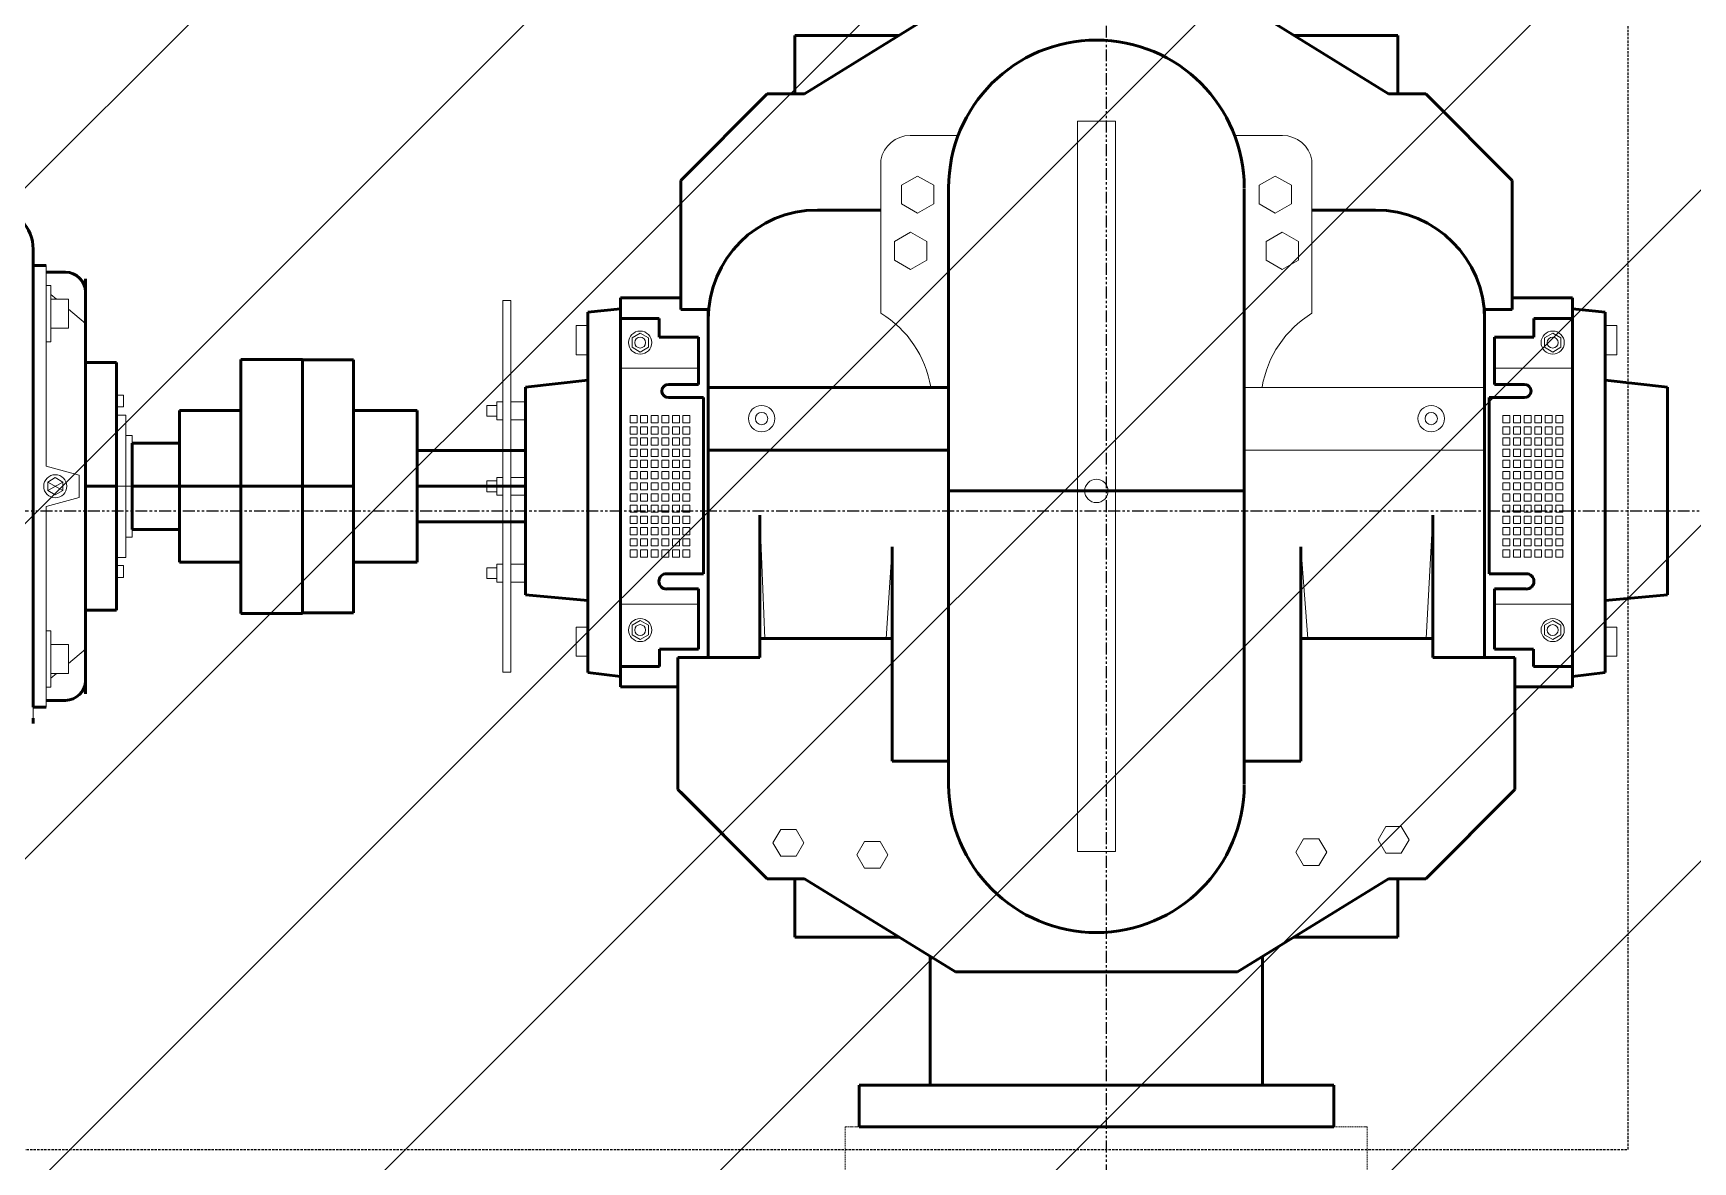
# Model space of a CAD drawing. Header units: inches. Extents: x 0 to 235202, y 0 to 184293.
# Drawn here: x 156121 to 157869, y 130705 to 131894 of the extents above; entities that cross this region are included whole.
import ezdxf
from ezdxf.enums import TextEntityAlignment as Align

# ---------------------------------------------------------------- set-up
doc = ezdxf.new("R2010")
doc.units = ezdxf.units.IN
doc.header["$MEASUREMENT"] = 0
doc.linetypes.add('HIDDEN', pattern=[0.375, 0.25, -0.125])
doc.linetypes.add('PHANTOM2', pattern=[1.25, 0.625, -0.125, 0.125, -0.125, 0.125, -0.125])
doc.layers.add('DIM', color=251, linetype='Continuous', lineweight=0)
for name, color, linetype in [('GRID_TXT45', 4, 'Continuous'), ('M-HVAC-EQPM-NEW', 5, 'Continuous'), ('M-X-BKGD', 8, 'Continuous'), ('WINDOW ELEV', 3, 'Continuous')]:
    doc.layers.add(name, color=color, linetype=linetype)
doc.styles.add('SIMPLEX', font='simplex.shx')

# ---------------------------------------------------------------- blocks, each defined once
blk = doc.blocks.new('FLOOR PLAN REV 2')
at = {"color": 8, "linetype": 'PHANTOM2', "ltscale": 20}
for p, q in [((82776.8, 246003.9), (82776.8, 222708.1)), ((100766.6, 231217.3), (74313.2, 231217.3))]:
    blk.add_line(p, q, dxfattribs=at)
at = {"layer": 'DIM', "color": 8, "linetype": 'HIDDEN', "lineweight": 25, "ltscale": 10}
for p, q in [((83326.8, 230544.7), (83326.8, 231892.2)), ((80326.8, 230544.7), (83326.8, 230544.7))]:
    blk.add_line(p, q, dxfattribs=at)
at = {"layer": 'DIM', "color": 8, "linetype": 'HIDDEN', "ltscale": 5}
for p, q in [((83051.8, 230568.5), (82501.8, 230568.5)), ((82501.8, 230568.5), (82501.8, 230518.5)), ((83051.8, 230518.5), (83051.8, 230568.5))]:
    blk.add_line(p, q, dxfattribs=at)
at = {"layer": 'GRID_TXT45', "color": 8, "style": 'SIMPLEX'}
for p in [(53803.1, 233267.6), (53803.1, 227018.5), (53803.1, 220768)]:
    blk.add_attdef('GRD_TXT', text='', height=450, rotation=180, dxfattribs=at).set_placement(p, align=Align.MIDDLE_CENTER)
blk = doc.blocks.new('PLAN REV 1')
at = {"layer": 'DIM', "color": 8, "lineweight": 50}
for p, q in [((198313.5, 208905.2), (198472.6, 209003.4)), ((198928.8, 208905.2), (198769.6, 209003.4)), ((198303.4, 208905.2), (198303.4, 208966.7)), ((198303.4, 208966.7), (198413.1, 208966.7)), ((198938.8, 208966.7), (198829.1, 208966.7)), ((198938.8, 208905.2), (198938.8, 208966.7)), ((198183.1, 208814), (198274.2, 208905.2)), ((198274.2, 208905.2), (198303.4, 208905.2)), ((198274.2, 208905.2), (198313.5, 208905.2)), ((198968.1, 208905.2), (198928.8, 208905.2)), ((198968.1, 208905.2), (198938.8, 208905.2)), ((199059.2, 208814), (198968.1, 208905.2)), ((198183.1, 208814), (198183.1, 208677.9)), ((199059.2, 208814), (199059.2, 208677.9)), ((198465.4, 208486.7), (198465.4, 208806.2)), ((198776.9, 208805.6), (198776.9, 208486.7)), ((198327.1, 208782.7), (198394.1, 208782.7)), ((198915.1, 208782.7), (198848.1, 208782.7)), ((197500.9, 208735.8), (197500.9, 208741.5)), ((197500.9, 208724.3), (197500.9, 208735.8)), ((197500.9, 208491.6), (197500.9, 208724.3)), ((197500.9, 208724.3), (197514.5, 208724.3)), ((197534.9, 208717.2), (197514.5, 208717.2)), ((197556, 208710.4), (197556, 208287.1)), ((197556, 208272.8), (197556, 208696.1)), ((198119.6, 208667.1), (198119.6, 208690.2)), ((198119.6, 208690.2), (198183.1, 208690.2)), ((199122.7, 208690.2), (199059.2, 208690.2)), ((199122.7, 208667.1), (199122.7, 208690.2)), ((198085.1, 208675.2), (198119.6, 208678.7)), ((198085.1, 208603.6), (198085.1, 208675.2)), ((198183.1, 208677.9), (198212.1, 208677.9)), ((198212.1, 208677.9), (198212.1, 208311)), ((199059.2, 208677.9), (199030.1, 208677.9)), ((199030.1, 208677.9), (199030.1, 208311)), ((199157.1, 208675.2), (199122.7, 208678.7)), ((199157.1, 208603.6), (199157.1, 208675.2)), ((198160.3, 208668.5), (198119.6, 208668.5)), ((198119.6, 208668.5), (198119.6, 208667.1)), ((198119.6, 208667.1), (198119.6, 208301.8)), ((198160.3, 208648.9), (198160.3, 208668.5)), ((199081.9, 208648.9), (199081.9, 208668.5)), ((199081.9, 208668.5), (199122.7, 208668.5)), ((199122.7, 208668.5), (199122.7, 208667.1)), ((199122.7, 208667.1), (199122.7, 208301.8)), ((198201.8, 208648.9), (198160.3, 208648.9)), ((198201.8, 208598.9), (198201.8, 208648.9)), ((199040.5, 208598.9), (199040.5, 208648.9)), ((199040.5, 208648.9), (199081.9, 208648.9)), ((197556, 208491.6), (197556, 208621.9)), ((197556, 208621.9), (197588.8, 208621.9)), ((197588.8, 208621.9), (197588.8, 208491.6)), ((197719.5, 208491.6), (197719.5, 208625.4)), ((197719.5, 208625.4), (197784.6, 208625.4)), ((197784.6, 208625.4), (197784.6, 208491.6)), ((197838.3, 208624.9), (197784.6, 208624.9)), ((197784.6, 208624.9), (197784.6, 208491.6)), ((197838.3, 208491.6), (197838.3, 208624.9)), ((198019.5, 208596.1), (198085.1, 208603.6)), ((198085.1, 208603.6), (198085.1, 208368.9)), ((199222.7, 208596.1), (199157.1, 208603.6)), ((199157.1, 208603.6), (199157.1, 208368.9)), ((198019.5, 208377.3), (198019.5, 208596.1)), ((198170.1, 208598.9), (198201.8, 208598.9)), ((198207.3, 208585.1), (198170.1, 208585.1)), ((198207.3, 208399.5), (198207.3, 208585.1)), ((198465.4, 208595.8), (198212.1, 208595.8)), ((198212.1, 208595.8), (198212.1, 208529.7)), ((198465.4, 208529.7), (198465.4, 208595.8)), ((199034.9, 208399.5), (199034.9, 208585.1)), ((199034.9, 208585.1), (199072.2, 208585.1)), ((199072.2, 208598.9), (199040.5, 208598.9)), ((199222.7, 208377.3), (199222.7, 208596.1)), ((197719.5, 208571.6), (197655.2, 208571.6)), ((197655.2, 208571.6), (197655.2, 208491.6)), ((197719.5, 208491.6), (197719.5, 208571.6)), ((197838.3, 208411.6), (197838.3, 208571.6)), ((197838.3, 208571.6), (197905.4, 208571.6)), ((197905.4, 208571.6), (197905.4, 208411.6)), ((197655.2, 208537.2), (197605.3, 208537.2)), ((197605.3, 208537.2), (197605.3, 208491.6)), ((197655.2, 208491.6), (197655.2, 208537.2)), ((198019.5, 208529.2), (197905.4, 208529.2)), ((197905.4, 208529.2), (197905.4, 208491.6)), ((198019.5, 208491.6), (198019.5, 208529.2)), ((198212.1, 208529.7), (198465.4, 208529.7)), ((197500.9, 208491.6), (197500.9, 208258.9)), ((197588.8, 208491.6), (197556, 208491.6)), ((197588.8, 208491.6), (197556, 208491.6)), ((197556, 208491.6), (197556, 208361.2)), ((197588.8, 208361.2), (197588.8, 208491.6)), ((197605.3, 208491.6), (197655.2, 208491.6)), ((197605.3, 208491.6), (197655.2, 208491.6)), ((197605.3, 208445.9), (197605.3, 208491.6)), ((197655.2, 208491.6), (197719.5, 208491.6)), ((197655.2, 208491.6), (197655.2, 208445.9)), ((197655.2, 208491.6), (197719.5, 208491.6)), ((197655.2, 208411.6), (197655.2, 208491.6)), ((197784.6, 208491.6), (197719.5, 208491.6)), ((197784.6, 208491.6), (197719.5, 208491.6)), ((197719.5, 208491.6), (197719.5, 208357.7)), ((197719.5, 208491.6), (197719.5, 208411.6)), ((197784.6, 208491.6), (197838.3, 208491.6)), ((197784.6, 208358.3), (197784.6, 208491.6)), ((197784.6, 208491.6), (197838.3, 208491.6)), ((197784.6, 208357.7), (197784.6, 208491.6)), ((197838.3, 208491.6), (197838.3, 208358.3)), ((197905.4, 208491.6), (198019.5, 208491.6)), ((197905.4, 208454), (197905.4, 208491.6)), ((197905.4, 208491.6), (198019.5, 208491.6)), ((198019.5, 208491.6), (198019.5, 208454)), ((198776.9, 208486.7), (198465.4, 208486.7)), ((198776.9, 208486.7), (198465.4, 208486.7)), ((198465.4, 208486.7), (198465.4, 208177)), ((198776.9, 208177.5), (198776.9, 208486.7)), ((198266.6, 208311), (198266.6, 208461.3)), ((198975.7, 208311), (198975.7, 208461.3)), ((197655.2, 208445.9), (197605.3, 208445.9)), ((198019.5, 208454), (197905.4, 208454)), ((198405.9, 208427.8), (198405.9, 208201.9)), ((198836.3, 208427.8), (198836.3, 208201.9)), ((197719.5, 208411.6), (197655.2, 208411.6)), ((197905.4, 208411.6), (197838.3, 208411.6)), ((198168.2, 208399.5), (198207.3, 208399.5)), ((199074, 208399.5), (199034.9, 208399.5)), ((198085.1, 208371.4), (198019.5, 208377.3)), ((198201.8, 208383.4), (198168.2, 208383.4)), ((198201.8, 208320.1), (198201.8, 208383.4)), ((199040.5, 208320.1), (199040.5, 208383.4)), ((199040.5, 208383.4), (199074, 208383.4)), ((199157.1, 208371.4), (199222.7, 208377.3)), ((197556, 208361.2), (197588.8, 208361.2)), ((197719.5, 208357.7), (197784.6, 208357.7)), ((197838.3, 208358.3), (197784.6, 208358.3)), ((198085.1, 208295.4), (198085.1, 208371.4)), ((199157.1, 208295.4), (199157.1, 208371.4)), ((198266.6, 208331.1), (198405.9, 208331.1)), ((198975.7, 208331.1), (198836.3, 208331.1)), ((198160.7, 208301.8), (198160.7, 208320.1)), ((198160.7, 208320.1), (198201.8, 208320.1)), ((198212.1, 208311), (198180.2, 208311)), ((198180.2, 208311), (198180.2, 208172)), ((198212.1, 208311), (198266.6, 208311)), ((199030.1, 208311), (198975.7, 208311)), ((199030.1, 208311), (199062.1, 208311)), ((199081.6, 208320.1), (199040.5, 208320.1)), ((199062.1, 208311), (199062.1, 208172)), ((199081.6, 208301.8), (199081.6, 208320.1)), ((198119.6, 208291), (198085.1, 208295.4)), ((198119.6, 208301.8), (198160.7, 208301.8)), ((198119.6, 208301.8), (198119.6, 208280.3)), ((199122.7, 208301.8), (199081.6, 208301.8)), ((199122.7, 208301.8), (199122.7, 208280.3)), ((199122.7, 208291), (199157.1, 208295.4)), ((198119.6, 208280.3), (198180.2, 208280.3)), ((199122.7, 208280.3), (199062.1, 208280.3)), ((197500.9, 208258.9), (197514.5, 208258.9)), ((197534.9, 208266), (197514.5, 208266)), ((197500.9, 208247.4), (197500.9, 208241.7)), ((198405.9, 208201.9), (198465.4, 208201.9)), ((198836.3, 208201.9), (198776.9, 208201.9)), ((198180.2, 208172), (198274.2, 208078)), ((198183.1, 208169.2), (198274.2, 208078)), ((199062.1, 208172), (198968.1, 208078)), ((199059.2, 208169.2), (198968.1, 208078)), ((198274.2, 208078), (198303.4, 208078)), ((198274.2, 208078), (198303.4, 208078)), ((198274.2, 208078), (198313.5, 208078)), ((198303.4, 208078), (198303.4, 208016.5)), ((198303.4, 208078), (198303.4, 208016.5)), ((198313.5, 208078), (198472.6, 207979.8)), ((198928.8, 208078), (198769.6, 207979.8)), ((198968.1, 208078), (198928.8, 208078)), ((198968.1, 208078), (198938.8, 208078)), ((198938.8, 208078), (198938.8, 208016.5)), ((198968.1, 208078), (198938.8, 208078)), ((198938.8, 208078), (198938.8, 208016.5)), ((198303.4, 208016.5), (198413.1, 208016.5)), ((198303.4, 208016.5), (198413.1, 208016.5)), ((198938.8, 208016.5), (198829.1, 208016.5)), ((198938.8, 208016.5), (198829.1, 208016.5)), ((198446.1, 207996.1), (198446.1, 207860.5)), ((198796.1, 207996.1), (198796.1, 207860.5)), ((198472.6, 207979.8), (198769.6, 207979.8)), ((198472.6, 207979.8), (198769.6, 207979.8)), ((198371.1, 207860.5), (198871.1, 207860.5)), ((198371.1, 207816.6), (198371.1, 207860.5)), ((198871.1, 207860.5), (198871.1, 207816.6)), ((198871.1, 207816.6), (198371.1, 207816.6))]:
    blk.add_line(p, q, dxfattribs=at)
at = {"layer": 'DIM', "color": 8, "linetype": 'Continuous'}
for p, q in [((198601.2, 208876.4), (198641.1, 208876.4)), ((198601.2, 208486.7), (198601.2, 208876.4)), ((198641.1, 208876.4), (198641.1, 208486.7)), ((198475.5, 208861.3), (198425, 208861.3)), ((198766.8, 208861.3), (198817.2, 208861.3)), ((198394.1, 208835.3), (198394.1, 208674)), ((198848.1, 208835.3), (198848.1, 208674)), ((198432.7, 208818.6), (198415.7, 208808.8)), ((198449.7, 208808.8), (198432.7, 208818.6)), ((198792.6, 208808.8), (198809.5, 208818.6)), ((198809.5, 208818.6), (198826.5, 208808.8)), ((198415.7, 208808.8), (198415.7, 208789.2)), ((198449.7, 208789.2), (198449.7, 208808.8)), ((198792.6, 208789.2), (198792.6, 208808.8)), ((198826.5, 208808.8), (198826.5, 208789.2)), ((198415.7, 208789.2), (198432.7, 208779.4)), ((198432.7, 208779.4), (198449.7, 208789.2)), ((198809.5, 208779.4), (198792.6, 208789.2)), ((198826.5, 208789.2), (198809.5, 208779.4)), ((198425.3, 208759.4), (198408.4, 208749.6)), ((198442.3, 208749.6), (198425.3, 208759.4)), ((198799.9, 208749.6), (198816.9, 208759.4)), ((198816.9, 208759.4), (198833.9, 208749.6)), ((198408.4, 208749.6), (198408.4, 208730)), ((198442.3, 208730), (198442.3, 208749.6)), ((198799.9, 208730), (198799.9, 208749.6)), ((198833.9, 208749.6), (198833.9, 208730)), ((197514.5, 208512.9), (197514.5, 208724.3)), ((198408.4, 208730), (198425.3, 208720.2)), ((198425.3, 208720.2), (198442.3, 208730)), ((198816.9, 208720.2), (198799.9, 208730)), ((198833.9, 208730), (198816.9, 208720.2)), ((197514.5, 208643.8), (197514.5, 208703.3)), ((197514.5, 208703.3), (197519.5, 208703.3)), ((197519.5, 208703.3), (197519.5, 208643.8)), ((197519.5, 208693.9), (197525.6, 208688.8)), ((197519.5, 208688.8), (197538, 208688.8)), ((197519.5, 208658.2), (197519.5, 208688.8)), ((197538, 208688.8), (197538, 208658.2)), ((197995.7, 208687.5), (198004.1, 208687.5)), ((197995.7, 208295.6), (197995.7, 208687.5)), ((198004.1, 208687.5), (198004.1, 208295.6)), ((197538, 208678.3), (197556, 208663.3)), ((197538, 208658.2), (197519.5, 208658.2)), ((198085.1, 208661), (198072.9, 208661)), ((198072.9, 208661), (198072.9, 208630.2)), ((198085.1, 208630.2), (198085.1, 208661)), ((198140.4, 208653), (198131.8, 208648)), ((198149.1, 208648), (198140.4, 208653)), ((198212.1, 208595.8), (198212.1, 208667.7)), ((199030.1, 208595.8), (199030.1, 208667.7)), ((199093.2, 208648), (199101.8, 208653)), ((199101.8, 208653), (199110.4, 208648)), ((199157.1, 208661), (199169.4, 208661)), ((199157.1, 208630.2), (199157.1, 208661)), ((199169.4, 208661), (199169.4, 208630.2)), ((197519.5, 208643.8), (197514.5, 208643.8)), ((198131.8, 208648), (198131.8, 208638.1)), ((198131.8, 208638.1), (198140.4, 208633.1)), ((198140.4, 208633.1), (198149.1, 208638.1)), ((198149.1, 208638.1), (198149.1, 208648)), ((199093.2, 208638.1), (199093.2, 208648)), ((199101.8, 208633.1), (199093.2, 208638.1)), ((199110.4, 208638.1), (199101.8, 208633.1)), ((199110.4, 208648), (199110.4, 208638.1)), ((198072.9, 208630.2), (198085.1, 208630.2)), ((199169.4, 208630.2), (199157.1, 208630.2)), ((198201.8, 208616), (198119.6, 208616)), ((199040.5, 208616), (199122.7, 208616)), ((197588.8, 208587.7), (197596.1, 208587.7)), ((197588.8, 208575.2), (197588.8, 208587.7)), ((197596.1, 208587.7), (197596.1, 208575.2)), ((198776.9, 208595.8), (199030.1, 208595.8)), ((198776.9, 208529.7), (198776.9, 208595.8)), ((199030.1, 208595.8), (199030.1, 208529.7)), ((197596.1, 208575.2), (197588.8, 208575.2)), ((197598.4, 208566.6), (197588.8, 208566.6)), ((197588.8, 208566.6), (197588.8, 208491.6)), ((197598.4, 208491.6), (197598.4, 208566.6)), ((197989.3, 208576.9), (197978.8, 208576.9)), ((197978.8, 208576.9), (197978.8, 208565.6)), ((197978.8, 208565.6), (197989.3, 208565.6)), ((197989.3, 208580.7), (197995.7, 208580.7)), ((197989.3, 208561.8), (197989.3, 208580.7)), ((197989.3, 208565.6), (197989.3, 208576.9)), ((197995.7, 208580.7), (197995.7, 208561.8)), ((198004.1, 208580.7), (198019.5, 208580.7)), ((198004.1, 208561.8), (198004.1, 208580.7)), ((198019.5, 208580.7), (198019.5, 208561.8)), ((198137.1, 208566.1), (198129.7, 208566.1)), ((198129.7, 208566.1), (198129.7, 208558.5)), ((198137.1, 208558.5), (198137.1, 208566.1)), ((198148.2, 208566.1), (198140.9, 208566.1)), ((198140.9, 208566.1), (198140.9, 208558.5)), ((198148.2, 208558.5), (198148.2, 208566.1)), ((198159.4, 208566.1), (198152, 208566.1)), ((198152, 208566.1), (198152, 208558.5)), ((198159.4, 208558.5), (198159.4, 208566.1)), ((198170.5, 208566.1), (198163.2, 208566.1)), ((198163.2, 208566.1), (198163.2, 208558.5)), ((198170.5, 208558.5), (198170.5, 208566.1)), ((198181.7, 208566.1), (198174.3, 208566.1)), ((198174.3, 208566.1), (198174.3, 208558.5)), ((198181.7, 208558.5), (198181.7, 208566.1)), ((198192.8, 208566.1), (198185.5, 208566.1)), ((198185.5, 208566.1), (198185.5, 208558.5)), ((198192.8, 208558.5), (198192.8, 208566.1)), ((199049.4, 208558.5), (199049.4, 208566.1)), ((199049.4, 208566.1), (199056.8, 208566.1)), ((199056.8, 208566.1), (199056.8, 208558.5)), ((199060.6, 208558.5), (199060.6, 208566.1)), ((199060.6, 208566.1), (199067.9, 208566.1)), ((199067.9, 208566.1), (199067.9, 208558.5)), ((199071.7, 208558.5), (199071.7, 208566.1)), ((199071.7, 208566.1), (199079.1, 208566.1)), ((199079.1, 208566.1), (199079.1, 208558.5)), ((199082.9, 208558.5), (199082.9, 208566.1)), ((199082.9, 208566.1), (199090.2, 208566.1)), ((199090.2, 208566.1), (199090.2, 208558.5)), ((199094, 208558.5), (199094, 208566.1)), ((199094, 208566.1), (199101.4, 208566.1)), ((199101.4, 208566.1), (199101.4, 208558.5)), ((199105.2, 208558.5), (199105.2, 208566.1)), ((199105.2, 208566.1), (199112.5, 208566.1)), ((199112.5, 208566.1), (199112.5, 208558.5)), ((197995.7, 208561.8), (197989.3, 208561.8)), ((198019.5, 208561.8), (198004.1, 208561.8)), ((198129.7, 208558.5), (198137.1, 208558.5)), ((198137.1, 208554.3), (198129.7, 208554.3)), ((198129.7, 208554.3), (198129.7, 208546.7)), ((198137.1, 208546.7), (198137.1, 208554.3)), ((198140.9, 208558.5), (198148.2, 208558.5)), ((198148.2, 208554.3), (198140.9, 208554.3)), ((198140.9, 208554.3), (198140.9, 208546.7)), ((198148.2, 208546.7), (198148.2, 208554.3)), ((198152, 208558.5), (198159.4, 208558.5)), ((198159.4, 208554.3), (198152, 208554.3)), ((198152, 208554.3), (198152, 208546.7)), ((198159.4, 208546.7), (198159.4, 208554.3)), ((198163.2, 208558.5), (198170.5, 208558.5)), ((198170.5, 208554.3), (198163.2, 208554.3)), ((198163.2, 208554.3), (198163.2, 208546.7)), ((198170.5, 208546.7), (198170.5, 208554.3)), ((198174.3, 208558.5), (198181.7, 208558.5)), ((198181.7, 208554.3), (198174.3, 208554.3)), ((198174.3, 208554.3), (198174.3, 208546.7)), ((198181.7, 208546.7), (198181.7, 208554.3)), ((198185.5, 208558.5), (198192.8, 208558.5)), ((198192.8, 208554.3), (198185.5, 208554.3)), ((198185.5, 208554.3), (198185.5, 208546.7)), ((198192.8, 208546.7), (198192.8, 208554.3)), ((199056.8, 208558.5), (199049.4, 208558.5)), ((199049.4, 208546.7), (199049.4, 208554.3)), ((199049.4, 208554.3), (199056.8, 208554.3)), ((199056.8, 208554.3), (199056.8, 208546.7)), ((199067.9, 208558.5), (199060.6, 208558.5)), ((199060.6, 208546.7), (199060.6, 208554.3)), ((199060.6, 208554.3), (199067.9, 208554.3)), ((199067.9, 208554.3), (199067.9, 208546.7)), ((199079.1, 208558.5), (199071.7, 208558.5)), ((199071.7, 208546.7), (199071.7, 208554.3)), ((199071.7, 208554.3), (199079.1, 208554.3)), ((199079.1, 208554.3), (199079.1, 208546.7)), ((199090.2, 208558.5), (199082.9, 208558.5)), ((199082.9, 208546.7), (199082.9, 208554.3)), ((199082.9, 208554.3), (199090.2, 208554.3)), ((199090.2, 208554.3), (199090.2, 208546.7)), ((199101.4, 208558.5), (199094, 208558.5)), ((199094, 208546.7), (199094, 208554.3)), ((199094, 208554.3), (199101.4, 208554.3)), ((199101.4, 208554.3), (199101.4, 208546.7)), ((199112.5, 208558.5), (199105.2, 208558.5)), ((199105.2, 208546.7), (199105.2, 208554.3)), ((199105.2, 208554.3), (199112.5, 208554.3)), ((199112.5, 208554.3), (199112.5, 208546.7)), ((197605.3, 208545.3), (197598.4, 208545.3)), ((197598.4, 208545.3), (197598.4, 208491.6)), ((197605.3, 208491.6), (197605.3, 208545.3)), ((198129.7, 208546.7), (198137.1, 208546.7)), ((198137.1, 208542.5), (198129.7, 208542.5)), ((198129.7, 208542.5), (198129.7, 208534.9)), ((198129.7, 208534.9), (198137.1, 208534.9)), ((198137.1, 208530.8), (198129.7, 208530.8)), ((198129.7, 208530.8), (198129.7, 208523.1)), ((198137.1, 208534.9), (198137.1, 208542.5)), ((198137.1, 208523.1), (198137.1, 208530.8)), ((198140.9, 208546.7), (198148.2, 208546.7)), ((198148.2, 208542.5), (198140.9, 208542.5)), ((198140.9, 208542.5), (198140.9, 208534.9)), ((198140.9, 208534.9), (198148.2, 208534.9)), ((198148.2, 208530.8), (198140.9, 208530.8)), ((198140.9, 208530.8), (198140.9, 208523.1)), ((198148.2, 208534.9), (198148.2, 208542.5)), ((198148.2, 208523.1), (198148.2, 208530.8)), ((198152, 208546.7), (198159.4, 208546.7)), ((198159.4, 208542.5), (198152, 208542.5)), ((198152, 208542.5), (198152, 208534.9)), ((198152, 208534.9), (198159.4, 208534.9)), ((198159.4, 208530.8), (198152, 208530.8)), ((198152, 208530.8), (198152, 208523.1)), ((198159.4, 208534.9), (198159.4, 208542.5)), ((198159.4, 208523.1), (198159.4, 208530.8)), ((198163.2, 208546.7), (198170.5, 208546.7)), ((198170.5, 208542.5), (198163.2, 208542.5)), ((198163.2, 208542.5), (198163.2, 208534.9)), ((198163.2, 208534.9), (198170.5, 208534.9)), ((198170.5, 208530.8), (198163.2, 208530.8)), ((198163.2, 208530.8), (198163.2, 208523.1)), ((198170.5, 208534.9), (198170.5, 208542.5)), ((198170.5, 208523.1), (198170.5, 208530.8)), ((198174.3, 208546.7), (198181.7, 208546.7)), ((198181.7, 208542.5), (198174.3, 208542.5)), ((198174.3, 208542.5), (198174.3, 208534.9)), ((198174.3, 208534.9), (198181.7, 208534.9)), ((198181.7, 208530.8), (198174.3, 208530.8)), ((198174.3, 208530.8), (198174.3, 208523.1)), ((198181.7, 208534.9), (198181.7, 208542.5)), ((198181.7, 208523.1), (198181.7, 208530.8)), ((198185.5, 208546.7), (198192.8, 208546.7)), ((198192.8, 208542.5), (198185.5, 208542.5)), ((198185.5, 208542.5), (198185.5, 208534.9)), ((198185.5, 208534.9), (198192.8, 208534.9)), ((198192.8, 208530.8), (198185.5, 208530.8)), ((198185.5, 208530.8), (198185.5, 208523.1)), ((198192.8, 208534.9), (198192.8, 208542.5)), ((198192.8, 208523.1), (198192.8, 208530.8)), ((199056.8, 208546.7), (199049.4, 208546.7)), ((199049.4, 208534.9), (199049.4, 208542.5)), ((199049.4, 208542.5), (199056.8, 208542.5)), ((199056.8, 208534.9), (199049.4, 208534.9)), ((199049.4, 208523.1), (199049.4, 208530.8)), ((199049.4, 208530.8), (199056.8, 208530.8)), ((199056.8, 208542.5), (199056.8, 208534.9)), ((199056.8, 208530.8), (199056.8, 208523.1)), ((199067.9, 208546.7), (199060.6, 208546.7)), ((199060.6, 208534.9), (199060.6, 208542.5)), ((199060.6, 208542.5), (199067.9, 208542.5)), ((199067.9, 208534.9), (199060.6, 208534.9)), ((199060.6, 208523.1), (199060.6, 208530.8)), ((199060.6, 208530.8), (199067.9, 208530.8)), ((199067.9, 208542.5), (199067.9, 208534.9)), ((199067.9, 208530.8), (199067.9, 208523.1)), ((199079.1, 208546.7), (199071.7, 208546.7)), ((199071.7, 208534.9), (199071.7, 208542.5)), ((199071.7, 208542.5), (199079.1, 208542.5)), ((199079.1, 208534.9), (199071.7, 208534.9)), ((199071.7, 208523.1), (199071.7, 208530.8)), ((199071.7, 208530.8), (199079.1, 208530.8)), ((199079.1, 208542.5), (199079.1, 208534.9)), ((199079.1, 208530.8), (199079.1, 208523.1)), ((199090.2, 208546.7), (199082.9, 208546.7)), ((199082.9, 208534.9), (199082.9, 208542.5)), ((199082.9, 208542.5), (199090.2, 208542.5)), ((199090.2, 208534.9), (199082.9, 208534.9)), ((199082.9, 208523.1), (199082.9, 208530.8)), ((199082.9, 208530.8), (199090.2, 208530.8)), ((199090.2, 208542.5), (199090.2, 208534.9)), ((199090.2, 208530.8), (199090.2, 208523.1)), ((199101.4, 208546.7), (199094, 208546.7)), ((199094, 208534.9), (199094, 208542.5)), ((199094, 208542.5), (199101.4, 208542.5)), ((199101.4, 208534.9), (199094, 208534.9)), ((199094, 208523.1), (199094, 208530.8)), ((199094, 208530.8), (199101.4, 208530.8)), ((199101.4, 208542.5), (199101.4, 208534.9)), ((199101.4, 208530.8), (199101.4, 208523.1)), ((199112.5, 208546.7), (199105.2, 208546.7)), ((199105.2, 208534.9), (199105.2, 208542.5)), ((199105.2, 208542.5), (199112.5, 208542.5)), ((199112.5, 208534.9), (199105.2, 208534.9)), ((199105.2, 208523.1), (199105.2, 208530.8)), ((199105.2, 208530.8), (199112.5, 208530.8)), ((199112.5, 208542.5), (199112.5, 208534.9)), ((199112.5, 208530.8), (199112.5, 208523.1)), ((197514.5, 208512.9), (197549.5, 208503.2)), ((198129.7, 208523.1), (198137.1, 208523.1)), ((198137.1, 208519), (198129.7, 208519)), ((198129.7, 208519), (198129.7, 208511.4)), ((198137.1, 208511.4), (198137.1, 208519)), ((198140.9, 208523.1), (198148.2, 208523.1)), ((198148.2, 208519), (198140.9, 208519)), ((198140.9, 208519), (198140.9, 208511.4)), ((198148.2, 208511.4), (198148.2, 208519)), ((198152, 208523.1), (198159.4, 208523.1)), ((198159.4, 208519), (198152, 208519)), ((198152, 208519), (198152, 208511.4)), ((198159.4, 208511.4), (198159.4, 208519)), ((198163.2, 208523.1), (198170.5, 208523.1)), ((198170.5, 208519), (198163.2, 208519)), ((198163.2, 208519), (198163.2, 208511.4)), ((198170.5, 208511.4), (198170.5, 208519)), ((198174.3, 208523.1), (198181.7, 208523.1)), ((198181.7, 208519), (198174.3, 208519)), ((198174.3, 208519), (198174.3, 208511.4)), ((198181.7, 208511.4), (198181.7, 208519)), ((198185.5, 208523.1), (198192.8, 208523.1)), ((198192.8, 208519), (198185.5, 208519)), ((198185.5, 208519), (198185.5, 208511.4)), ((198192.8, 208511.4), (198192.8, 208519)), ((199030.1, 208529.7), (198776.9, 208529.7)), ((199056.8, 208523.1), (199049.4, 208523.1)), ((199049.4, 208511.4), (199049.4, 208519)), ((199049.4, 208519), (199056.8, 208519)), ((199056.8, 208519), (199056.8, 208511.4)), ((199067.9, 208523.1), (199060.6, 208523.1)), ((199060.6, 208511.4), (199060.6, 208519)), ((199060.6, 208519), (199067.9, 208519)), ((199067.9, 208519), (199067.9, 208511.4)), ((199079.1, 208523.1), (199071.7, 208523.1)), ((199071.7, 208511.4), (199071.7, 208519)), ((199071.7, 208519), (199079.1, 208519)), ((199079.1, 208519), (199079.1, 208511.4)), ((199090.2, 208523.1), (199082.9, 208523.1)), ((199082.9, 208511.4), (199082.9, 208519)), ((199082.9, 208519), (199090.2, 208519)), ((199090.2, 208519), (199090.2, 208511.4)), ((199101.4, 208523.1), (199094, 208523.1)), ((199094, 208511.4), (199094, 208519)), ((199094, 208519), (199101.4, 208519)), ((199101.4, 208519), (199101.4, 208511.4)), ((199112.5, 208523.1), (199105.2, 208523.1)), ((199105.2, 208511.4), (199105.2, 208519)), ((199105.2, 208519), (199112.5, 208519)), ((199112.5, 208519), (199112.5, 208511.4)), ((197516.3, 208496.1), (197524.2, 208500.7)), ((197524.2, 208500.7), (197516.3, 208496.1)), ((197516.3, 208487), (197516.3, 208496.1)), ((197516.3, 208496.1), (197532.1, 208487)), ((197516.3, 208496.1), (197516.3, 208487)), ((197516.3, 208487), (197532.1, 208496.1)), ((197524.2, 208500.7), (197532.1, 208496.1)), ((197532.1, 208496.1), (197524.2, 208500.7)), ((197532.1, 208496.1), (197532.1, 208487)), ((197532.1, 208487), (197532.1, 208496.1)), ((197549.5, 208503.2), (197549.5, 208491.6)), ((197989.3, 208497.3), (197978.8, 208497.3)), ((197978.8, 208497.3), (197978.8, 208485.9)), ((197989.3, 208501), (197995.7, 208501)), ((197989.3, 208482.1), (197989.3, 208501)), ((197989.3, 208485.9), (197989.3, 208497.3)), ((197995.7, 208501), (197995.7, 208482.1)), ((198004.1, 208501), (198019.5, 208501)), ((198004.1, 208482.1), (198004.1, 208501)), ((198019.5, 208501), (198019.5, 208482.1)), ((198129.7, 208511.4), (198137.1, 208511.4)), ((198137.1, 208507.2), (198129.7, 208507.2)), ((198129.7, 208507.2), (198129.7, 208499.6)), ((198129.7, 208499.6), (198137.1, 208499.6)), ((198129.7, 208495.4), (198137.1, 208495.4)), ((198129.7, 208487.8), (198129.7, 208495.4)), ((198137.1, 208499.6), (198137.1, 208507.2)), ((198137.1, 208495.4), (198137.1, 208487.8)), ((198140.9, 208511.4), (198148.2, 208511.4)), ((198148.2, 208507.2), (198140.9, 208507.2)), ((198140.9, 208507.2), (198140.9, 208499.6)), ((198140.9, 208499.6), (198148.2, 208499.6)), ((198140.9, 208495.4), (198148.2, 208495.4)), ((198140.9, 208487.8), (198140.9, 208495.4)), ((198148.2, 208499.6), (198148.2, 208507.2)), ((198148.2, 208495.4), (198148.2, 208487.8)), ((198152, 208511.4), (198159.4, 208511.4)), ((198159.4, 208507.2), (198152, 208507.2)), ((198152, 208507.2), (198152, 208499.6)), ((198152, 208499.6), (198159.4, 208499.6)), ((198152, 208495.4), (198159.4, 208495.4)), ((198152, 208487.8), (198152, 208495.4)), ((198159.4, 208499.6), (198159.4, 208507.2)), ((198159.4, 208495.4), (198159.4, 208487.8)), ((198163.2, 208511.4), (198170.5, 208511.4)), ((198170.5, 208507.2), (198163.2, 208507.2)), ((198163.2, 208507.2), (198163.2, 208499.6)), ((198163.2, 208499.6), (198170.5, 208499.6)), ((198163.2, 208495.4), (198170.5, 208495.4)), ((198163.2, 208487.8), (198163.2, 208495.4)), ((198170.5, 208499.6), (198170.5, 208507.2)), ((198170.5, 208495.4), (198170.5, 208487.8)), ((198174.3, 208511.4), (198181.7, 208511.4)), ((198181.7, 208507.2), (198174.3, 208507.2)), ((198174.3, 208507.2), (198174.3, 208499.6)), ((198174.3, 208499.6), (198181.7, 208499.6)), ((198174.3, 208495.4), (198181.7, 208495.4)), ((198174.3, 208487.8), (198174.3, 208495.4)), ((198181.7, 208499.6), (198181.7, 208507.2)), ((198181.7, 208495.4), (198181.7, 208487.8)), ((198185.5, 208511.4), (198192.8, 208511.4)), ((198192.8, 208507.2), (198185.5, 208507.2)), ((198185.5, 208507.2), (198185.5, 208499.6)), ((198185.5, 208499.6), (198192.8, 208499.6)), ((198185.5, 208495.4), (198192.8, 208495.4)), ((198185.5, 208487.8), (198185.5, 208495.4)), ((198192.8, 208499.6), (198192.8, 208507.2)), ((198192.8, 208495.4), (198192.8, 208487.8)), ((199056.8, 208511.4), (199049.4, 208511.4)), ((199049.4, 208499.6), (199049.4, 208507.2)), ((199049.4, 208507.2), (199056.8, 208507.2)), ((199056.8, 208499.6), (199049.4, 208499.6)), ((199056.8, 208495.4), (199049.4, 208495.4)), ((199049.4, 208495.4), (199049.4, 208487.8)), ((199056.8, 208507.2), (199056.8, 208499.6)), ((199056.8, 208487.8), (199056.8, 208495.4)), ((199067.9, 208511.4), (199060.6, 208511.4)), ((199060.6, 208499.6), (199060.6, 208507.2)), ((199060.6, 208507.2), (199067.9, 208507.2)), ((199067.9, 208499.6), (199060.6, 208499.6)), ((199067.9, 208495.4), (199060.6, 208495.4)), ((199060.6, 208495.4), (199060.6, 208487.8)), ((199067.9, 208507.2), (199067.9, 208499.6)), ((199067.9, 208487.8), (199067.9, 208495.4)), ((199079.1, 208511.4), (199071.7, 208511.4)), ((199071.7, 208499.6), (199071.7, 208507.2)), ((199071.7, 208507.2), (199079.1, 208507.2)), ((199079.1, 208499.6), (199071.7, 208499.6)), ((199079.1, 208495.4), (199071.7, 208495.4)), ((199071.7, 208495.4), (199071.7, 208487.8)), ((199079.1, 208507.2), (199079.1, 208499.6)), ((199079.1, 208487.8), (199079.1, 208495.4)), ((199090.2, 208511.4), (199082.9, 208511.4)), ((199082.9, 208499.6), (199082.9, 208507.2)), ((199082.9, 208507.2), (199090.2, 208507.2)), ((199090.2, 208499.6), (199082.9, 208499.6)), ((199090.2, 208495.4), (199082.9, 208495.4)), ((199082.9, 208495.4), (199082.9, 208487.8)), ((199090.2, 208507.2), (199090.2, 208499.6)), ((199090.2, 208487.8), (199090.2, 208495.4)), ((199101.4, 208511.4), (199094, 208511.4)), ((199094, 208499.6), (199094, 208507.2)), ((199094, 208507.2), (199101.4, 208507.2)), ((199101.4, 208499.6), (199094, 208499.6)), ((199101.4, 208495.4), (199094, 208495.4)), ((199094, 208495.4), (199094, 208487.8)), ((199101.4, 208507.2), (199101.4, 208499.6)), ((199101.4, 208487.8), (199101.4, 208495.4)), ((199112.5, 208511.4), (199105.2, 208511.4)), ((199105.2, 208499.6), (199105.2, 208507.2)), ((199105.2, 208507.2), (199112.5, 208507.2)), ((199112.5, 208499.6), (199105.2, 208499.6)), ((199112.5, 208495.4), (199105.2, 208495.4)), ((199105.2, 208495.4), (199105.2, 208487.8)), ((199112.5, 208507.2), (199112.5, 208499.6)), ((199112.5, 208487.8), (199112.5, 208495.4)), ((197514.5, 208470.2), (197549.5, 208479.9)), ((197524.2, 208482.5), (197516.3, 208487)), ((197516.3, 208487), (197524.2, 208482.5)), ((197532.1, 208487), (197524.2, 208482.5)), ((197524.2, 208482.5), (197532.1, 208487)), ((197549.5, 208479.9), (197549.5, 208491.6)), ((197588.8, 208491.6), (197598.4, 208491.6)), ((197588.8, 208491.6), (197598.4, 208491.6)), ((197588.8, 208416.5), (197588.8, 208491.6)), ((197598.4, 208491.6), (197605.3, 208491.6)), ((197598.4, 208491.6), (197598.4, 208416.5)), ((197598.4, 208491.6), (197605.3, 208491.6)), ((197598.4, 208437.9), (197598.4, 208491.6)), ((197605.3, 208491.6), (197605.3, 208437.9)), ((197978.8, 208485.9), (197989.3, 208485.9)), ((197995.7, 208482.1), (197989.3, 208482.1)), ((198019.5, 208482.1), (198004.1, 208482.1)), ((198137.1, 208487.8), (198129.7, 208487.8)), ((198129.7, 208483.6), (198137.1, 208483.6)), ((198129.7, 208476), (198129.7, 208483.6)), ((198137.1, 208483.6), (198137.1, 208476)), ((198148.2, 208487.8), (198140.9, 208487.8)), ((198140.9, 208483.6), (198148.2, 208483.6)), ((198140.9, 208476), (198140.9, 208483.6)), ((198148.2, 208483.6), (198148.2, 208476)), ((198159.4, 208487.8), (198152, 208487.8)), ((198152, 208483.6), (198159.4, 208483.6)), ((198152, 208476), (198152, 208483.6)), ((198159.4, 208483.6), (198159.4, 208476)), ((198170.5, 208487.8), (198163.2, 208487.8)), ((198163.2, 208483.6), (198170.5, 208483.6)), ((198163.2, 208476), (198163.2, 208483.6)), ((198170.5, 208483.6), (198170.5, 208476)), ((198181.7, 208487.8), (198174.3, 208487.8)), ((198174.3, 208483.6), (198181.7, 208483.6)), ((198174.3, 208476), (198174.3, 208483.6)), ((198181.7, 208483.6), (198181.7, 208476)), ((198192.8, 208487.8), (198185.5, 208487.8)), ((198185.5, 208483.6), (198192.8, 208483.6)), ((198185.5, 208476), (198185.5, 208483.6)), ((198192.8, 208483.6), (198192.8, 208476)), ((198641.1, 208486.7), (198601.2, 208486.7)), ((198641.1, 208486.7), (198601.2, 208486.7)), ((198601.2, 208486.7), (198601.2, 208106.8)), ((198641.1, 208106.8), (198641.1, 208486.7)), ((199049.4, 208487.8), (199056.8, 208487.8)), ((199056.8, 208483.6), (199049.4, 208483.6)), ((199049.4, 208483.6), (199049.4, 208476)), ((199056.8, 208476), (199056.8, 208483.6)), ((199060.6, 208487.8), (199067.9, 208487.8)), ((199067.9, 208483.6), (199060.6, 208483.6)), ((199060.6, 208483.6), (199060.6, 208476)), ((199067.9, 208476), (199067.9, 208483.6)), ((199071.7, 208487.8), (199079.1, 208487.8)), ((199079.1, 208483.6), (199071.7, 208483.6)), ((199071.7, 208483.6), (199071.7, 208476)), ((199079.1, 208476), (199079.1, 208483.6)), ((199082.9, 208487.8), (199090.2, 208487.8)), ((199090.2, 208483.6), (199082.9, 208483.6)), ((199082.9, 208483.6), (199082.9, 208476)), ((199090.2, 208476), (199090.2, 208483.6)), ((199094, 208487.8), (199101.4, 208487.8)), ((199101.4, 208483.6), (199094, 208483.6)), ((199094, 208483.6), (199094, 208476)), ((199101.4, 208476), (199101.4, 208483.6)), ((199105.2, 208487.8), (199112.5, 208487.8)), ((199112.5, 208483.6), (199105.2, 208483.6)), ((199105.2, 208483.6), (199105.2, 208476)), ((199112.5, 208476), (199112.5, 208483.6)), ((197514.5, 208470.2), (197514.5, 208258.9)), ((198137.1, 208476), (198129.7, 208476)), ((198129.7, 208471.8), (198137.1, 208471.8)), ((198129.7, 208464.2), (198129.7, 208471.8)), ((198137.1, 208464.2), (198129.7, 208464.2)), ((198137.1, 208471.8), (198137.1, 208464.2)), ((198148.2, 208476), (198140.9, 208476)), ((198140.9, 208471.8), (198148.2, 208471.8)), ((198140.9, 208464.2), (198140.9, 208471.8)), ((198148.2, 208464.2), (198140.9, 208464.2)), ((198148.2, 208471.8), (198148.2, 208464.2)), ((198159.4, 208476), (198152, 208476)), ((198152, 208471.8), (198159.4, 208471.8)), ((198152, 208464.2), (198152, 208471.8)), ((198159.4, 208464.2), (198152, 208464.2)), ((198159.4, 208471.8), (198159.4, 208464.2)), ((198170.5, 208476), (198163.2, 208476)), ((198163.2, 208471.8), (198170.5, 208471.8)), ((198163.2, 208464.2), (198163.2, 208471.8)), ((198170.5, 208464.2), (198163.2, 208464.2)), ((198170.5, 208471.8), (198170.5, 208464.2)), ((198181.7, 208476), (198174.3, 208476)), ((198174.3, 208471.8), (198181.7, 208471.8)), ((198174.3, 208464.2), (198174.3, 208471.8)), ((198181.7, 208464.2), (198174.3, 208464.2)), ((198181.7, 208471.8), (198181.7, 208464.2)), ((198192.8, 208476), (198185.5, 208476)), ((198185.5, 208471.8), (198192.8, 208471.8)), ((198185.5, 208464.2), (198185.5, 208471.8)), ((198192.8, 208464.2), (198185.5, 208464.2)), ((198192.8, 208471.8), (198192.8, 208464.2)), ((198266.6, 208461.3), (198271.6, 208331.1)), ((198975.7, 208461.3), (198968.4, 208331.1)), ((199049.4, 208476), (199056.8, 208476)), ((199056.8, 208471.8), (199049.4, 208471.8)), ((199049.4, 208471.8), (199049.4, 208464.2)), ((199049.4, 208464.2), (199056.8, 208464.2)), ((199056.8, 208464.2), (199056.8, 208471.8)), ((199060.6, 208476), (199067.9, 208476)), ((199067.9, 208471.8), (199060.6, 208471.8)), ((199060.6, 208471.8), (199060.6, 208464.2)), ((199060.6, 208464.2), (199067.9, 208464.2)), ((199067.9, 208464.2), (199067.9, 208471.8)), ((199071.7, 208476), (199079.1, 208476)), ((199079.1, 208471.8), (199071.7, 208471.8)), ((199071.7, 208471.8), (199071.7, 208464.2)), ((199071.7, 208464.2), (199079.1, 208464.2)), ((199079.1, 208464.2), (199079.1, 208471.8)), ((199082.9, 208476), (199090.2, 208476)), ((199090.2, 208471.8), (199082.9, 208471.8)), ((199082.9, 208471.8), (199082.9, 208464.2)), ((199082.9, 208464.2), (199090.2, 208464.2)), ((199090.2, 208464.2), (199090.2, 208471.8)), ((199094, 208476), (199101.4, 208476)), ((199101.4, 208471.8), (199094, 208471.8)), ((199094, 208471.8), (199094, 208464.2)), ((199094, 208464.2), (199101.4, 208464.2)), ((199101.4, 208464.2), (199101.4, 208471.8)), ((199105.2, 208476), (199112.5, 208476)), ((199112.5, 208471.8), (199105.2, 208471.8)), ((199105.2, 208471.8), (199105.2, 208464.2)), ((199105.2, 208464.2), (199112.5, 208464.2)), ((199112.5, 208464.2), (199112.5, 208471.8)), ((198129.7, 208460), (198137.1, 208460)), ((198129.7, 208452.4), (198129.7, 208460)), ((198137.1, 208452.4), (198129.7, 208452.4)), ((198129.7, 208448.2), (198137.1, 208448.2)), ((198129.7, 208440.6), (198129.7, 208448.2)), ((198137.1, 208460), (198137.1, 208452.4)), ((198137.1, 208448.2), (198137.1, 208440.6)), ((198140.9, 208460), (198148.2, 208460)), ((198140.9, 208452.4), (198140.9, 208460)), ((198148.2, 208452.4), (198140.9, 208452.4)), ((198140.9, 208448.2), (198148.2, 208448.2)), ((198140.9, 208440.6), (198140.9, 208448.2)), ((198148.2, 208460), (198148.2, 208452.4)), ((198148.2, 208448.2), (198148.2, 208440.6)), ((198152, 208460), (198159.4, 208460)), ((198152, 208452.4), (198152, 208460)), ((198159.4, 208452.4), (198152, 208452.4)), ((198152, 208448.2), (198159.4, 208448.2)), ((198152, 208440.6), (198152, 208448.2)), ((198159.4, 208460), (198159.4, 208452.4)), ((198159.4, 208448.2), (198159.4, 208440.6)), ((198163.2, 208460), (198170.5, 208460)), ((198163.2, 208452.4), (198163.2, 208460)), ((198170.5, 208452.4), (198163.2, 208452.4)), ((198163.2, 208448.2), (198170.5, 208448.2)), ((198163.2, 208440.6), (198163.2, 208448.2)), ((198170.5, 208460), (198170.5, 208452.4)), ((198170.5, 208448.2), (198170.5, 208440.6)), ((198174.3, 208460), (198181.7, 208460)), ((198174.3, 208452.4), (198174.3, 208460)), ((198181.7, 208452.4), (198174.3, 208452.4)), ((198174.3, 208448.2), (198181.7, 208448.2)), ((198174.3, 208440.6), (198174.3, 208448.2)), ((198181.7, 208460), (198181.7, 208452.4)), ((198181.7, 208448.2), (198181.7, 208440.6)), ((198185.5, 208460), (198192.8, 208460)), ((198185.5, 208452.4), (198185.5, 208460)), ((198192.8, 208452.4), (198185.5, 208452.4)), ((198185.5, 208448.2), (198192.8, 208448.2)), ((198185.5, 208440.6), (198185.5, 208448.2)), ((198192.8, 208460), (198192.8, 208452.4)), ((198192.8, 208448.2), (198192.8, 208440.6)), ((199056.8, 208460), (199049.4, 208460)), ((199049.4, 208460), (199049.4, 208452.4)), ((199049.4, 208452.4), (199056.8, 208452.4)), ((199056.8, 208448.2), (199049.4, 208448.2)), ((199049.4, 208448.2), (199049.4, 208440.6)), ((199056.8, 208452.4), (199056.8, 208460)), ((199056.8, 208440.6), (199056.8, 208448.2)), ((199067.9, 208460), (199060.6, 208460)), ((199060.6, 208460), (199060.6, 208452.4)), ((199060.6, 208452.4), (199067.9, 208452.4)), ((199067.9, 208448.2), (199060.6, 208448.2)), ((199060.6, 208448.2), (199060.6, 208440.6)), ((199067.9, 208452.4), (199067.9, 208460)), ((199067.9, 208440.6), (199067.9, 208448.2)), ((199079.1, 208460), (199071.7, 208460)), ((199071.7, 208460), (199071.7, 208452.4)), ((199071.7, 208452.4), (199079.1, 208452.4)), ((199079.1, 208448.2), (199071.7, 208448.2)), ((199071.7, 208448.2), (199071.7, 208440.6)), ((199079.1, 208452.4), (199079.1, 208460)), ((199079.1, 208440.6), (199079.1, 208448.2)), ((199090.2, 208460), (199082.9, 208460)), ((199082.9, 208460), (199082.9, 208452.4)), ((199082.9, 208452.4), (199090.2, 208452.4)), ((199090.2, 208448.2), (199082.9, 208448.2)), ((199082.9, 208448.2), (199082.9, 208440.6)), ((199090.2, 208452.4), (199090.2, 208460)), ((199090.2, 208440.6), (199090.2, 208448.2)), ((199101.4, 208460), (199094, 208460)), ((199094, 208460), (199094, 208452.4)), ((199094, 208452.4), (199101.4, 208452.4)), ((199101.4, 208448.2), (199094, 208448.2)), ((199094, 208448.2), (199094, 208440.6)), ((199101.4, 208452.4), (199101.4, 208460)), ((199101.4, 208440.6), (199101.4, 208448.2)), ((199112.5, 208460), (199105.2, 208460)), ((199105.2, 208460), (199105.2, 208452.4)), ((199105.2, 208452.4), (199112.5, 208452.4)), ((199112.5, 208448.2), (199105.2, 208448.2)), ((199105.2, 208448.2), (199105.2, 208440.6)), ((199112.5, 208452.4), (199112.5, 208460)), ((199112.5, 208440.6), (199112.5, 208448.2)), ((197605.3, 208437.9), (197598.4, 208437.9)), ((198137.1, 208440.6), (198129.7, 208440.6)), ((198129.7, 208436.4), (198137.1, 208436.4)), ((198129.7, 208428.8), (198129.7, 208436.4)), ((198137.1, 208428.8), (198129.7, 208428.8)), ((198137.1, 208436.4), (198137.1, 208428.8)), ((198148.2, 208440.6), (198140.9, 208440.6)), ((198140.9, 208436.4), (198148.2, 208436.4)), ((198140.9, 208428.8), (198140.9, 208436.4)), ((198148.2, 208428.8), (198140.9, 208428.8)), ((198148.2, 208436.4), (198148.2, 208428.8)), ((198159.4, 208440.6), (198152, 208440.6)), ((198152, 208436.4), (198159.4, 208436.4)), ((198152, 208428.8), (198152, 208436.4)), ((198159.4, 208428.8), (198152, 208428.8)), ((198159.4, 208436.4), (198159.4, 208428.8)), ((198170.5, 208440.6), (198163.2, 208440.6)), ((198163.2, 208436.4), (198170.5, 208436.4)), ((198163.2, 208428.8), (198163.2, 208436.4)), ((198170.5, 208428.8), (198163.2, 208428.8)), ((198170.5, 208436.4), (198170.5, 208428.8)), ((198181.7, 208440.6), (198174.3, 208440.6)), ((198174.3, 208436.4), (198181.7, 208436.4)), ((198174.3, 208428.8), (198174.3, 208436.4)), ((198181.7, 208428.8), (198174.3, 208428.8)), ((198181.7, 208436.4), (198181.7, 208428.8)), ((198192.8, 208440.6), (198185.5, 208440.6)), ((198185.5, 208436.4), (198192.8, 208436.4)), ((198185.5, 208428.8), (198185.5, 208436.4)), ((198192.8, 208428.8), (198185.5, 208428.8)), ((198192.8, 208436.4), (198192.8, 208428.8)), ((198405.9, 208427.8), (198399.7, 208331.1)), ((198836.3, 208427.8), (198843.8, 208331.1)), ((199049.4, 208440.6), (199056.8, 208440.6)), ((199056.8, 208436.4), (199049.4, 208436.4)), ((199049.4, 208436.4), (199049.4, 208428.8)), ((199049.4, 208428.8), (199056.8, 208428.8)), ((199056.8, 208428.8), (199056.8, 208436.4)), ((199060.6, 208440.6), (199067.9, 208440.6)), ((199067.9, 208436.4), (199060.6, 208436.4)), ((199060.6, 208436.4), (199060.6, 208428.8)), ((199060.6, 208428.8), (199067.9, 208428.8)), ((199067.9, 208428.8), (199067.9, 208436.4)), ((199071.7, 208440.6), (199079.1, 208440.6)), ((199079.1, 208436.4), (199071.7, 208436.4)), ((199071.7, 208436.4), (199071.7, 208428.8)), ((199071.7, 208428.8), (199079.1, 208428.8)), ((199079.1, 208428.8), (199079.1, 208436.4)), ((199082.9, 208440.6), (199090.2, 208440.6)), ((199090.2, 208436.4), (199082.9, 208436.4)), ((199082.9, 208436.4), (199082.9, 208428.8)), ((199082.9, 208428.8), (199090.2, 208428.8)), ((199090.2, 208428.8), (199090.2, 208436.4)), ((199094, 208440.6), (199101.4, 208440.6)), ((199101.4, 208436.4), (199094, 208436.4)), ((199094, 208436.4), (199094, 208428.8)), ((199094, 208428.8), (199101.4, 208428.8)), ((199101.4, 208428.8), (199101.4, 208436.4)), ((199105.2, 208440.6), (199112.5, 208440.6)), ((199112.5, 208436.4), (199105.2, 208436.4)), ((199105.2, 208436.4), (199105.2, 208428.8)), ((199105.2, 208428.8), (199112.5, 208428.8)), ((199112.5, 208428.8), (199112.5, 208436.4)), ((197598.4, 208416.5), (197588.8, 208416.5)), ((197596.1, 208408), (197588.8, 208408)), ((197588.8, 208408), (197588.8, 208395.4)), ((197596.1, 208395.4), (197596.1, 208408)), ((197989.3, 208409.5), (197995.7, 208409.5)), ((197989.3, 208390.6), (197989.3, 208409.5)), ((197995.7, 208409.5), (197995.7, 208390.6)), ((198004.1, 208409.5), (198019.5, 208409.5)), ((198004.1, 208390.6), (198004.1, 208409.5)), ((198019.5, 208409.5), (198019.5, 208390.6)), ((198129.7, 208424.6), (198137.1, 208424.6)), ((198129.7, 208417), (198129.7, 208424.6)), ((198137.1, 208417), (198129.7, 208417)), ((198137.1, 208424.6), (198137.1, 208417)), ((198140.9, 208424.6), (198148.2, 208424.6)), ((198140.9, 208417), (198140.9, 208424.6)), ((198148.2, 208417), (198140.9, 208417)), ((198148.2, 208424.6), (198148.2, 208417)), ((198152, 208424.6), (198159.4, 208424.6)), ((198152, 208417), (198152, 208424.6)), ((198159.4, 208417), (198152, 208417)), ((198159.4, 208424.6), (198159.4, 208417)), ((198163.2, 208424.6), (198170.5, 208424.6)), ((198163.2, 208417), (198163.2, 208424.6)), ((198170.5, 208417), (198163.2, 208417)), ((198170.5, 208424.6), (198170.5, 208417)), ((198174.3, 208424.6), (198181.7, 208424.6)), ((198174.3, 208417), (198174.3, 208424.6)), ((198181.7, 208417), (198174.3, 208417)), ((198181.7, 208424.6), (198181.7, 208417)), ((198185.5, 208424.6), (198192.8, 208424.6)), ((198185.5, 208417), (198185.5, 208424.6)), ((198192.8, 208417), (198185.5, 208417)), ((198192.8, 208424.6), (198192.8, 208417)), ((199056.8, 208424.6), (199049.4, 208424.6)), ((199049.4, 208424.6), (199049.4, 208417)), ((199049.4, 208417), (199056.8, 208417)), ((199056.8, 208417), (199056.8, 208424.6)), ((199067.9, 208424.6), (199060.6, 208424.6)), ((199060.6, 208424.6), (199060.6, 208417)), ((199060.6, 208417), (199067.9, 208417)), ((199067.9, 208417), (199067.9, 208424.6)), ((199079.1, 208424.6), (199071.7, 208424.6)), ((199071.7, 208424.6), (199071.7, 208417)), ((199071.7, 208417), (199079.1, 208417)), ((199079.1, 208417), (199079.1, 208424.6)), ((199090.2, 208424.6), (199082.9, 208424.6)), ((199082.9, 208424.6), (199082.9, 208417)), ((199082.9, 208417), (199090.2, 208417)), ((199090.2, 208417), (199090.2, 208424.6)), ((199101.4, 208424.6), (199094, 208424.6)), ((199094, 208424.6), (199094, 208417)), ((199094, 208417), (199101.4, 208417)), ((199101.4, 208417), (199101.4, 208424.6)), ((199112.5, 208424.6), (199105.2, 208424.6)), ((199105.2, 208424.6), (199105.2, 208417)), ((199105.2, 208417), (199112.5, 208417)), ((199112.5, 208417), (199112.5, 208424.6)), ((197588.8, 208395.4), (197596.1, 208395.4)), ((197989.3, 208405.8), (197978.8, 208405.8)), ((197978.8, 208405.8), (197978.8, 208394.4)), ((197978.8, 208394.4), (197989.3, 208394.4)), ((197989.3, 208394.4), (197989.3, 208405.8)), ((197995.7, 208390.6), (197989.3, 208390.6)), ((198019.5, 208390.6), (198004.1, 208390.6)), ((198201.8, 208367.2), (198119.6, 208367.2)), ((199040.5, 208367.2), (199122.7, 208367.2)), ((197519.5, 208339.4), (197514.5, 208339.4)), ((197514.5, 208339.4), (197514.5, 208279.9)), ((197519.5, 208279.9), (197519.5, 208339.4)), ((198072.9, 208312.5), (198072.9, 208343.2)), ((198072.9, 208343.2), (198085.1, 208343.2)), ((198085.1, 208343.2), (198085.1, 208312.5)), ((198131.8, 208345.1), (198140.4, 208350.1)), ((198131.8, 208335.2), (198131.8, 208345.1)), ((198140.4, 208350.1), (198149.1, 208345.1)), ((198149.1, 208345.1), (198149.1, 208335.2)), ((199101.8, 208350.1), (199093.2, 208345.1)), ((199093.2, 208345.1), (199093.2, 208335.2)), ((199110.4, 208345.1), (199101.8, 208350.1)), ((199110.4, 208335.2), (199110.4, 208345.1)), ((199169.4, 208343.2), (199157.1, 208343.2)), ((199157.1, 208343.2), (199157.1, 208312.5)), ((199169.4, 208312.5), (199169.4, 208343.2)), ((197538, 208324.9), (197519.5, 208324.9)), ((197519.5, 208324.9), (197519.5, 208294.4)), ((197538, 208294.4), (197538, 208324.9)), ((198140.4, 208330.2), (198131.8, 208335.2)), ((198149.1, 208335.2), (198140.4, 208330.2)), ((199093.2, 208335.2), (199101.8, 208330.2)), ((199101.8, 208330.2), (199110.4, 208335.2)), ((197538, 208304.8), (197556, 208319.9)), ((198085.1, 208312.5), (198072.9, 208312.5)), ((199157.1, 208312.5), (199169.4, 208312.5)), ((197519.5, 208289.3), (197525.6, 208294.4)), ((197519.5, 208294.4), (197538, 208294.4)), ((198004.1, 208295.6), (197995.7, 208295.6)), ((197514.5, 208279.9), (197519.5, 208279.9)), ((197500.9, 208258.9), (197500.9, 208247.4)), ((198288.5, 208130), (198280.3, 208115.9)), ((198304.8, 208130), (198288.5, 208130)), ((198312.9, 208115.9), (198304.8, 208130)), ((198926, 208133.2), (198917.9, 208119)), ((198942.3, 208133.2), (198926, 208133.2)), ((198950.5, 208119), (198942.3, 208133.2)), ((198280.3, 208115.9), (198288.5, 208101.8)), ((198304.8, 208101.8), (198312.9, 208115.9)), ((198376.8, 208117.3), (198368.7, 208103.1)), ((198393.1, 208117.3), (198376.8, 208117.3)), ((198401.3, 208103.1), (198393.1, 208117.3)), ((198839.3, 208120.1), (198831.1, 208106)), ((198855.6, 208120.1), (198839.3, 208120.1)), ((198863.7, 208106), (198855.6, 208120.1)), ((198917.9, 208119), (198926, 208104.9)), ((198942.3, 208104.9), (198950.5, 208119)), ((198288.5, 208101.8), (198304.8, 208101.8)), ((198368.7, 208103.1), (198376.8, 208089)), ((198393.1, 208089), (198401.3, 208103.1)), ((198601.2, 208106.8), (198641.1, 208106.8)), ((198831.1, 208106), (198839.3, 208091.9)), ((198855.6, 208091.9), (198863.7, 208106)), ((198926, 208104.9), (198942.3, 208104.9)), ((198376.8, 208089), (198393.1, 208089)), ((198839.3, 208091.9), (198855.6, 208091.9)), ((198446.1, 207860.5), (198371.1, 207860.5))]:
    blk.add_line(p, q, dxfattribs=at)
for centre, radius in [((198140.4, 208643), 12.2), ((199101.8, 208643), 12.2), ((198140.4, 208643), 5.74), ((199101.8, 208643), 5.74), ((198268.4, 208562.9), 13.9), ((198268.4, 208562.9), 6.49), ((198973.8, 208562.9), 13.9), ((198973.8, 208562.9), 6.49), ((197524.2, 208491.6), 12.2), ((197524.2, 208491.6), 12.2), ((198621.1, 208486.7), 12.3), ((198621.1, 208486.7), 12.3), ((198140.4, 208340.1), 12.2), ((198140.4, 208340.1), 5.74), ((199101.8, 208340.1), 12.2), ((199101.8, 208340.1), 5.74)]:
    blk.add_circle(centre, radius, dxfattribs=at)
at = {"layer": 'DIM', "color": 8, "lineweight": 50}
for centre, radius, start, end in [((198621.1, 208806.2), 155.7, 0, 180), ((197459, 208741.5), 41.9, 0, 90), ((198327.1, 208667.7), 115, 90, 180), ((198915.1, 208667.7), 115, 0, 90), ((197534.9, 208696.1), 21.1, 0, 90), ((198170.1, 208592), 6.9, 90, 270), ((199072.2, 208592), 6.9, 270, 90), ((198168.2, 208391.4), 8.06, 90, 270), ((199074, 208391.4), 8.06, 270, 90), ((197534.9, 208287.1), 21.1, 270, 0), ((198621.1, 208177), 155.7, 180, 0)]:
    blk.add_arc(centre, radius, start, end, dxfattribs=at)
at = {"layer": 'DIM', "color": 8, "linetype": 'Continuous'}
for centre, radius, start, end in [((198425, 208829.9), 31.4, 90, 170.0569), ((198817.2, 208829.9), 31.4, 9.9431, 90), ((198335.9, 208578.1), 112.1, 9.3158, 58.7267), ((198906.4, 208578.1), 112.1, 121.2733, 170.6842), ((198621.1, 208177), 155.7, 180, 0)]:
    blk.add_arc(centre, radius, start, end, dxfattribs=at)
at = {"layer": 'WINDOW ELEV', "color": 1}
blk.add_blockref('FLOOR PLAN REV 2', (115854.5, -22751.9), dxfattribs=at)

msp = doc.modelspace()

# ---------------------------------------------------------------- hatches: boundary and pattern name
at = {"layer": 'M-HVAC-EQPM-NEW'}
h = msp.add_hatch(dxfattribs=at)
h.set_pattern_fill('ANSI31', color=8, scale=2000)
h.set_pattern_definition([(45, (-41380.03, -77074.9), (-176.7767, 176.7767), [])])
h.paths.add_polyline_path([(148917.3, 132888.6), (189081.7, 132888.6), (189081.7, 127797), (176827.3, 127797), (176827.3, 129426.6), (148917.3, 129426.6)])

# ---------------------------------------------------------------- block references
at = {"layer": 'M-X-BKGD', "color": 8}
msp.add_blockref('PLAN REV 1', (-41380, -77074.9), dxfattribs=at)

doc.saveas('drawing.dxf')
